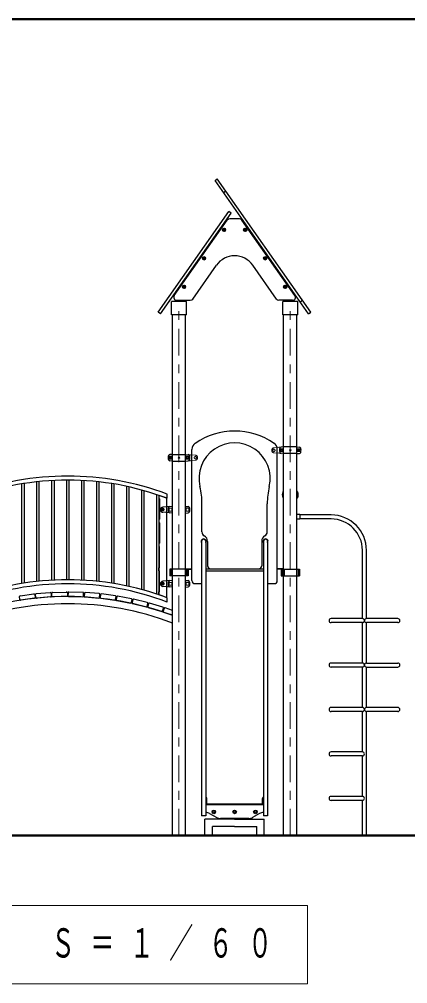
# Model space of a CAD drawing. Units: millimetres on the paper. Extents: x -385 to 0, y -594 to 267.
# Drawn here: x -100.9 to -57.2, y -138.5 to -30 of the extents above; entities that cross this region are included whole.
import ezdxf

# ---------------------------------------------------------------- set-up
doc = ezdxf.new("R2010")
doc.units = ezdxf.units.MM
doc.linetypes.add('USER1', pattern=[4.5, 2.5, -2])
doc.linetypes.add('USER2', pattern=[6, 3, -1, 1, -1])
doc.layers.add('1_60', color=7, linetype='Continuous', lineweight=25)
doc.layers.add('NAKAMURA図枠', color=7, linetype='Continuous', lineweight=13)
doc.styles.add('ＭＳ ゴシック', font='')
doc.styles.get('ＭＳ ゴシック').set_extended_font_data('MS Gothic')

msp = doc.modelspace()

# ---------------------------------------------------------------- linework, layer by layer
at = {"layer": '1_60'}
for p, q in [((-78.878, -48.121), (-78.619, -47.94)), ((-68.363, -63.139), (-78.878, -48.121)), ((-68.103, -62.958), (-78.619, -47.94)), ((-77.922, -49.487), (-77.663, -49.305)), ((-85.246, -62.958), (-77.312, -51.626)), ((-84.987, -63.139), (-77.052, -51.808)), ((-77.052, -51.808), (-77.312, -51.626)), ((-82.078, -61.754), (-83.772, -61.754)), ((-83.772, -63.254), (-83.772, -61.754)), ((-83.342, -61.573), (-83.342, -61.754)), ((-82.508, -61.616), (-82.508, -61.754)), ((-82.078, -63.254), (-82.078, -61.754)), ((-71.271, -63.254), (-71.271, -61.754)), ((-69.578, -61.754), (-71.271, -61.754)), ((-70.841, -61.616), (-70.841, -61.754)), ((-70.008, -61.754), (-70.841, -61.754)), ((-70.008, -61.573), (-70.008, -61.754)), ((-69.578, -63.254), (-69.578, -61.754)), ((-69.319, -61.774), (-69.059, -61.593)), ((-84.987, -63.139), (-85.246, -62.958)), ((-82.078, -63.254), (-83.772, -63.254)), ((-83.667, -121.829), (-83.667, -63.254)), ((-82.182, -121.829), (-82.182, -63.254)), ((-69.578, -63.254), (-71.271, -63.254)), ((-71.167, -121.829), (-71.167, -63.254)), ((-69.682, -121.829), (-69.682, -63.254)), ((-68.363, -63.139), (-68.103, -62.958)), ((-85.175, -83.569), (-85.175, -83.903)), ((-85.15, -83.903), (-85.175, -83.903)), ((-85.1, -83.953), (-85.1, -86.233)), ((-84.717, -85.037), (-84.8, -85.037)), ((-84.717, -85.287), (-84.8, -85.287)), ((-85.175, -86.283), (-85.175, -86.616)), ((-85.15, -86.283), (-85.175, -86.283)), ((-85.15, -86.616), (-85.175, -86.616)), ((-85.1, -86.666), (-85.1, -88.947)), ((-69.365, -85.729), (-69.682, -85.729)), ((-69.365, -85.729), (-69.682, -85.729)), ((-69.365, -86.263), (-69.682, -86.263)), ((-69.365, -86.263), (-69.682, -86.263)), ((-69.365, -85.729), (-69.365, -86.263)), ((-69.365, -85.729), (-69.365, -86.263)), ((-65.842, -85.769), (-69.365, -85.769)), ((-65.842, -86.223), (-69.365, -86.223)), ((-80.378, -88.739), (-80.378, -119.622)), ((-79.925, -88.739), (-79.925, -119.622)), ((-73.425, -88.739), (-73.425, -119.622)), ((-72.971, -88.739), (-72.971, -119.622)), ((-85.175, -88.997), (-85.175, -89.33)), ((-85.15, -88.997), (-85.175, -88.997)), ((-85.15, -89.33), (-85.175, -89.33)), ((-85.1, -91.66), (-85.1, -89.38)), ((-62.318, -97.436), (-62.318, -89.746)), ((-61.865, -97.436), (-61.865, -89.746)), ((-85.175, -92.043), (-85.175, -91.71)), ((-85.15, -91.71), (-85.175, -91.71)), ((-85.15, -92.043), (-85.175, -92.043)), ((-85.1, -94.374), (-85.1, -92.093)), ((-81.895, -91.882), (-83.955, -91.882)), ((-83.955, -91.882), (-83.955, -92.632)), ((-83.817, -91.882), (-83.817, -92.632)), ((-82.229, -91.882), (-82.229, -92.632)), ((-82.182, -91.829), (-81.467, -91.829)), ((-82.182, -91.882), (-81.467, -91.882)), ((-82.073, -91.882), (-82.073, -92.632)), ((-82.024, -91.882), (-82.024, -92.632)), ((-81.895, -91.882), (-81.895, -92.632)), ((-79.925, -91.829), (-73.425, -91.829)), ((-79.925, -92.045), (-73.425, -92.045)), ((-71.167, -91.829), (-71.883, -91.829)), ((-71.167, -91.882), (-71.883, -91.882)), ((-71.455, -91.882), (-69.394, -91.882)), ((-71.455, -91.882), (-71.455, -92.632)), ((-71.325, -91.882), (-71.325, -92.632)), ((-71.276, -91.882), (-71.276, -92.632)), ((-71.12, -91.882), (-71.12, -92.632)), ((-69.533, -91.882), (-69.533, -92.632)), ((-69.394, -91.882), (-69.394, -92.632)), ((-81.895, -92.632), (-83.955, -92.632)), ((-71.455, -92.632), (-69.394, -92.632)), ((-84.717, -93.371), (-84.8, -93.371)), ((-84.717, -93.621), (-84.8, -93.621)), ((-100.808, -95.285), (-100.853, -94.955)), ((-100.781, -94.861), (-99.212, -94.65)), ((-99.145, -95.145), (-100.714, -95.357)), ((-99.118, -94.721), (-99.074, -95.051)), ((-99.012, -95.045), (-99.039, -94.712)), ((-98.962, -94.623), (-97.384, -94.496)), ((-97.344, -94.994), (-98.922, -95.121)), ((-97.294, -94.572), (-97.267, -94.904)), ((-97.205, -94.901), (-97.214, -94.568)), ((-97.133, -94.482), (-95.55, -94.44)), ((-95.537, -94.94), (-97.12, -94.982)), ((-95.465, -94.521), (-95.456, -94.854)), ((-95.385, -94.521), (-95.394, -94.854)), ((-95.313, -94.94), (-93.73, -94.982)), ((-93.717, -94.482), (-95.299, -94.44)), ((-93.644, -94.901), (-93.636, -94.568)), ((-93.556, -94.572), (-93.582, -94.904)), ((-93.506, -94.994), (-91.928, -95.121)), ((-91.888, -94.623), (-93.466, -94.496)), ((-91.838, -95.045), (-91.811, -94.712)), ((-91.732, -94.721), (-91.776, -95.051)), ((-91.705, -95.145), (-90.136, -95.357)), ((-90.069, -94.861), (-91.638, -94.65)), ((-90.042, -95.285), (-89.997, -94.955)), ((-89.918, -94.968), (-89.981, -95.295)), ((-89.914, -95.392), (-88.359, -95.688)), ((-88.265, -95.196), (-89.821, -94.901)), ((-88.261, -95.621), (-88.199, -95.294)), ((-88.121, -95.311), (-88.2, -95.634)), ((-86.482, -95.628), (-88.02, -95.25)), ((-85.175, -94.757), (-85.175, -94.424)), ((-85.15, -94.424), (-85.175, -94.424)), ((-88.139, -95.735), (-86.602, -96.113)), ((-86.501, -96.052), (-86.421, -95.728)), ((-86.344, -95.75), (-86.441, -96.069)), ((-86.386, -96.173), (-84.87, -96.632)), ((-84.725, -96.154), (-86.24, -95.694)), ((-84.766, -96.577), (-84.67, -96.258)), ((-84.594, -96.283), (-84.707, -96.596)), ((-83.667, -96.531), (-84.487, -96.233)), ((-84.658, -96.703), (-83.667, -97.063)), ((-62.318, -97.436), (-65.842, -97.436)), ((-58.342, -97.436), (-61.865, -97.436)), ((-62.318, -97.889), (-65.842, -97.889)), ((-62.318, -102.436), (-62.318, -97.889)), ((-61.865, -102.436), (-61.865, -97.889)), ((-58.342, -97.889), (-61.865, -97.889)), ((-62.318, -102.436), (-65.842, -102.436)), ((-62.318, -102.889), (-65.842, -102.889)), ((-62.318, -107.436), (-62.318, -102.889)), ((-61.865, -102.436), (-58.342, -102.436)), ((-61.865, -107.436), (-61.865, -102.889)), ((-61.865, -102.889), (-58.342, -102.889)), ((-62.318, -107.436), (-65.842, -107.436)), ((-62.318, -107.889), (-65.842, -107.889)), ((-62.318, -112.436), (-62.318, -107.889)), ((-58.342, -107.436), (-61.865, -107.436)), ((-58.342, -107.889), (-61.865, -107.889)), ((-61.865, -121.829), (-61.865, -107.889)), ((-62.318, -112.436), (-65.842, -112.436)), ((-62.318, -112.889), (-65.842, -112.889)), ((-62.318, -117.436), (-62.318, -112.889)), ((-62.318, -117.436), (-65.842, -117.436)), ((-62.318, -117.889), (-65.842, -117.889)), ((-62.318, -121.829), (-62.318, -117.889)), ((-79.925, -119.622), (-80.378, -119.622)), ((-72.971, -119.622), (-73.425, -119.622))]:
    msp.add_line(p, q, dxfattribs=at)
at = {"layer": '1_60', "color": 4}
for p, q in [((-83.451, -61.091), (-77.499, -52.591)), ((-76.123, -52.449), (-77.226, -52.449)), ((-69.898, -61.091), (-75.85, -52.591)), ((-77.858, -53.608), (-77.925, -53.646)), ((-77.925, -53.646), (-77.925, -53.723)), ((-77.858, -53.762), (-77.925, -53.723)), ((-77.792, -53.646), (-77.858, -53.608)), ((-77.792, -53.723), (-77.858, -53.762)), ((-77.792, -53.646), (-77.792, -53.723)), ((-75.491, -53.608), (-75.558, -53.646)), ((-75.558, -53.646), (-75.558, -53.723)), ((-75.491, -53.762), (-75.558, -53.723)), ((-75.425, -53.646), (-75.491, -53.608)), ((-75.425, -53.723), (-75.491, -53.762)), ((-75.425, -53.646), (-75.425, -53.723)), ((-80.105, -56.816), (-80.171, -56.855)), ((-80.171, -56.855), (-80.171, -56.932)), ((-80.105, -56.97), (-80.171, -56.932)), ((-80.038, -56.855), (-80.105, -56.816)), ((-80.038, -56.932), (-80.105, -56.97)), ((-80.038, -56.855), (-80.038, -56.932)), ((-73.245, -56.816), (-73.312, -56.855)), ((-73.312, -56.855), (-73.312, -56.932)), ((-73.245, -56.97), (-73.312, -56.932)), ((-73.178, -56.855), (-73.245, -56.816)), ((-73.178, -56.932), (-73.245, -56.97)), ((-73.178, -56.855), (-73.178, -56.932)), ((-81.379, -61.474), (-78.723, -57.68)), ((-71.971, -61.474), (-74.627, -57.68)), ((-82.351, -60.025), (-82.418, -60.063)), ((-82.418, -60.063), (-82.418, -60.14)), ((-82.351, -60.179), (-82.418, -60.14)), ((-82.285, -60.063), (-82.351, -60.025)), ((-82.285, -60.14), (-82.351, -60.179)), ((-82.285, -60.063), (-82.285, -60.14)), ((-70.998, -60.025), (-71.065, -60.063)), ((-71.065, -60.063), (-71.065, -60.14)), ((-70.998, -60.179), (-71.065, -60.14)), ((-70.932, -60.063), (-70.998, -60.025)), ((-70.932, -60.14), (-70.998, -60.179)), ((-70.932, -60.063), (-70.932, -60.14)), ((-83.178, -61.616), (-81.652, -61.616)), ((-70.171, -61.616), (-71.697, -61.616)), ((-80.008, -121.829), (-80.008, -119.99)), ((-76.675, -119.99), (-80.008, -119.99)), ((-76.675, -119.99), (-73.341, -119.99)), ((-73.341, -121.829), (-73.341, -119.99)), ((-76.675, -120.824), (-79.175, -120.824)), ((-79.175, -121.829), (-79.175, -120.824)), ((-76.675, -120.824), (-74.175, -120.824)), ((-74.175, -121.829), (-74.175, -120.824))]:
    msp.add_line(p, q, dxfattribs=at)
at = {"layer": '1_60', "linetype": 'USER2', "lineweight": 13}
for p, q in [((-82.925, -121.829), (-82.925, -61.829)), ((-70.425, -121.829), (-70.425, -61.829)), ((-84.967, -85.162), (-84.556, -85.162)), ((-84.758, -85.288), (-84.758, -85.028)), ((-84.967, -93.496), (-84.556, -93.496)), ((-84.758, -93.622), (-84.758, -93.361))]:
    msp.add_line(p, q, dxfattribs=at)
at = {"layer": '1_60', "color": 2}
for p, q in [((-71.191, -78.12), (-71.716, -78.166)), ((-69.658, -78.12), (-71.192, -78.12)), ((-69.658, -78.12), (-69.395, -78.143)), ((-83.692, -78.953), (-83.955, -78.976)), ((-83.692, -78.953), (-82.158, -78.953)), ((-82.158, -78.953), (-81.633, -78.999)), ((-71.191, -78.87), (-71.716, -78.824)), ((-69.658, -78.87), (-71.192, -78.87)), ((-69.658, -78.87), (-69.395, -78.847)), ((-83.692, -79.703), (-83.955, -79.68)), ((-83.692, -79.703), (-82.158, -79.703)), ((-82.158, -79.703), (-81.633, -79.658)), ((-100.622, -82.284), (-100.622, -93.491)), ((-100.334, -82.237), (-100.334, -93.445)), ((-98.938, -82.048), (-98.938, -93.259)), ((-98.65, -82.017), (-98.65, -93.228)), ((-97.254, -81.905), (-97.254, -93.118)), ((-96.965, -81.889), (-96.965, -93.102)), ((-95.569, -81.852), (-95.569, -93.065)), ((-95.281, -81.852), (-95.281, -93.065)), ((-93.885, -81.889), (-93.885, -93.102)), ((-93.597, -81.905), (-93.597, -93.118)), ((-92.201, -82.017), (-92.201, -93.228)), ((-91.912, -82.048), (-91.912, -93.259)), ((-90.516, -82.237), (-90.516, -93.445)), ((-90.228, -82.284), (-90.228, -93.491)), ((-88.832, -82.551), (-88.832, -93.754)), ((-88.544, -82.614), (-88.544, -93.816)), ((-87.148, -82.961), (-87.148, -94.158)), ((-86.859, -83.041), (-86.859, -94.237)), ((-85.463, -83.471), (-85.463, -94.661)), ((-84.264, -83.899), (-84.264, -83.415)), ((-71.193, -83.121), (-71.167, -83.121)), ((-69.657, -83.121), (-69.682, -83.121)), ((-85.175, -83.569), (-85.175, -94.757)), ((-84.342, -83.87), (-84.342, -95.053)), ((-71.193, -83.871), (-71.167, -83.871)), ((-69.658, -83.871), (-69.682, -83.871)), ((-83.692, -84.804), (-84.742, -84.889)), ((-83.692, -85.554), (-84.742, -85.47)), ((-82.158, -84.804), (-81.895, -84.827)), ((-82.158, -85.554), (-81.895, -85.531)), ((-83.692, -93.138), (-84.742, -93.222)), ((-82.158, -93.138), (-81.895, -93.161)), ((-83.692, -93.888), (-84.742, -93.803)), ((-82.158, -93.888), (-81.895, -93.865)), ((-84.264, -95.566), (-84.264, -95.082))]:
    msp.add_line(p, q, dxfattribs=at)
at = {"layer": '1_60', "color": 2, "lineweight": 13}
for p, q in [((-83.729, -79.174), (-84.037, -79.174)), ((-84.037, -79.482), (-84.037, -79.174)), ((-82.121, -79.174), (-81.813, -79.174)), ((-81.813, -79.482), (-81.813, -79.174)), ((-71.229, -78.341), (-71.537, -78.341)), ((-71.537, -78.649), (-71.537, -78.341)), ((-71.229, -78.649), (-71.537, -78.649)), ((-69.62, -78.341), (-69.312, -78.341)), ((-69.62, -78.649), (-69.312, -78.649)), ((-69.312, -78.649), (-69.312, -78.341)), ((-83.729, -79.482), (-84.037, -79.482)), ((-82.121, -79.482), (-81.813, -79.482)), ((-83.729, -85.025), (-84.037, -85.025)), ((-84.037, -85.333), (-84.037, -85.025)), ((-83.729, -85.333), (-84.037, -85.333)), ((-82.121, -85.025), (-81.813, -85.025)), ((-82.121, -85.333), (-81.813, -85.333)), ((-81.813, -85.333), (-81.813, -85.025)), ((-83.729, -93.359), (-84.037, -93.359)), ((-84.037, -93.667), (-84.037, -93.359)), ((-83.729, -93.667), (-84.037, -93.667)), ((-82.121, -93.359), (-81.813, -93.359)), ((-82.121, -93.667), (-81.813, -93.667)), ((-81.813, -93.667), (-81.813, -93.359))]:
    msp.add_line(p, q, dxfattribs=at)
at = {"layer": '1_60', "color": 2, "linetype": 'USER1', "lineweight": 13}
for p, q in [((-83.675, -78.97), (-83.675, -79.687)), ((-82.175, -78.97), (-82.175, -79.687)), ((-81.633, -78.999), (-81.108, -79.038)), ((-71.716, -78.166), (-72.242, -78.205)), ((-71.716, -78.824), (-72.242, -78.785)), ((-71.175, -78.137), (-71.175, -78.853)), ((-69.675, -78.137), (-69.675, -78.853)), ((-81.633, -79.658), (-81.108, -79.619))]:
    msp.add_line(p, q, dxfattribs=at)
at = {"layer": '1_60', "color": 21}
for p, q in [((-81.467, -93.162), (-81.467, -78.398)), ((-71.883, -93.162), (-71.883, -78.398)), ((-80.342, -87.68), (-80.342, -84.51)), ((-73.008, -87.68), (-73.008, -84.51)), ((-79.717, -88.739), (-79.717, -91.489)), ((-73.633, -88.739), (-73.633, -91.489)), ((-81.133, -93.495), (-80.378, -93.495)), ((-72.971, -93.495), (-72.216, -93.495))]:
    msp.add_line(p, q, dxfattribs=at)
at = {"layer": '1_60', "color": 94}
for p, q in [((-79.808, -118.246), (-79.808, -117.663)), ((-73.541, -118.246), (-73.541, -117.663)), ((-79.925, -119.249), (-79.897, -119.249)), ((-79.48, -119.361), (-78.684, -119.821)), ((-73.869, -119.361), (-74.666, -119.821)), ((-73.453, -119.249), (-73.425, -119.249)), ((-75.083, -119.933), (-78.267, -119.933))]:
    msp.add_line(p, q, dxfattribs=at)
at = {"layer": '1_60', "color": 70}
for p, q in [((-73.425, -118.329), (-79.925, -118.329)), ((-73.425, -118.399), (-79.925, -118.399)), ((-78.342, -119.929), (-78.342, -119.99)), ((-78.242, -119.933), (-78.242, -119.99)), ((-75.108, -119.933), (-75.108, -119.99)), ((-75.008, -119.929), (-75.008, -119.99))]:
    msp.add_line(p, q, dxfattribs=at)
at = {"layer": '1_60', "lineweight": 50}
msp.add_line((-53.831, -121.829), (-156.722, -121.829), dxfattribs=at)
at = {"layer": '1_60', "lineweight": 13}
for p, q in [((-68.474, -129.714), (-125.274, -129.714)), ((-68.474, -138.514), (-68.474, -129.714)), ((-125.274, -138.514), (-68.474, -138.514))]:
    msp.add_line(p, q, dxfattribs=at)
for centre in [(-77.858, -53.685), (-75.491, -53.685), (-80.105, -56.893), (-73.245, -56.893), (-82.351, -60.102), (-70.998, -60.102)]:
    msp.add_circle(centre, 0.2, dxfattribs=at)
at = {"layer": '1_60', "color": 4}
for centre in [(-77.858, -53.685), (-75.491, -53.685), (-80.105, -56.893), (-73.245, -56.893), (-82.351, -60.102), (-70.998, -60.102)]:
    msp.add_circle(centre, 0.175, dxfattribs=at)
at = {"layer": '1_60', "color": 4, "linetype": 'USER1', "lineweight": 13}
for centre in [(-77.858, -53.685), (-75.491, -53.685), (-80.105, -56.893), (-73.245, -56.893), (-82.351, -60.102), (-70.998, -60.102)]:
    msp.add_circle(centre, 0.104, dxfattribs=at)
at = {"layer": '1_60', "color": 4, "lineweight": 13}
for centre in [(-77.858, -53.685), (-75.491, -53.685), (-80.105, -56.893), (-73.245, -56.893), (-82.351, -60.102), (-70.998, -60.102)]:
    msp.add_circle(centre, 0.0917, dxfattribs=at)
at = {"layer": '1_60', "color": 2, "lineweight": 13}
for centre, radius in [((-83.883, -79.328), 0.154), ((-81.967, -79.328), 0.154), ((-71.383, -78.495), 0.154), ((-71.383, -78.495), 0.0833), ((-70.425, -78.495), 0.0833), ((-69.466, -78.495), 0.154), ((-69.466, -78.495), 0.0833), ((-83.883, -79.328), 0.0833), ((-82.925, -79.328), 0.0833), ((-81.967, -79.328), 0.0833)]:
    msp.add_circle(centre, radius, dxfattribs=at)
at = {"layer": '1_60', "color": 2, "linetype": 'USER1', "lineweight": 13}
for centre in [(-81.092, -79.328), (-72.258, -78.495)]:
    msp.add_circle(centre, 0.125, dxfattribs=at)
at = {"layer": '1_60', "color": 2}
for centre in [(-84.758, -85.179), (-84.758, -93.513)]:
    msp.add_circle(centre, 0.125, dxfattribs=at)
at = {"layer": '1_60', "color": 94}
for centre, radius in [((-79.008, -119.183), 0.2), ((-79.008, -119.183), 0.108), ((-76.675, -119.183), 0.2), ((-76.675, -119.183), 0.108), ((-74.341, -119.183), 0.2), ((-74.341, -119.183), 0.108)]:
    msp.add_circle(centre, radius, dxfattribs=at)
at = {"layer": '1_60'}
for centre, radius, start, end in [((-77.226, -52.782), 0.333, 90, 145), ((-85.15, -83.953), 0.05, 0, 90), ((-84.8, -85.162), 0.125, 90, 270), ((-84.717, -85.162), 0.125, 270, 90), ((-85.15, -86.233), 0.05, 270, 0), ((-85.15, -86.666), 0.05, 0, 90), ((-65.842, -89.746), 3.977, 0, 90), ((-65.842, -89.746), 3.523, 0, 90), ((-85.15, -88.947), 0.05, 270, 0), ((-80.152, -88.739), 0.227, 0, 180), ((-73.198, -88.739), 0.227, 0, 180), ((-85.15, -89.38), 0.05, 0, 90), ((-85.15, -91.66), 0.05, 270, 0), ((-85.15, -92.093), 0.05, 0, 90), ((-85.15, -94.374), 0.05, 270, 0), ((-84.8, -93.496), 0.125, 90, 270), ((-84.717, -93.496), 0.125, 270, 90), ((-95.425, -128.687), 33.738, 69.60496, 110.39504), ((-100.77, -94.944), 0.0833, 97.67308, 187.67308), ((-100.725, -95.274), 0.0833, 187.67308, 277.67308), ((-99.201, -94.732), 0.0833, 7.67308, 97.67308), ((-99.156, -95.063), 0.0833, 277.67308, 7.67308), ((-98.956, -94.706), 0.0833, 94.60385, 184.60385), ((-98.929, -95.038), 0.0833, 184.60385, 274.60385), ((-97.377, -94.579), 0.0833, 4.60385, 94.60385), ((-97.351, -94.911), 0.0833, 274.60385, 4.60385), ((-97.131, -94.565), 0.0833, 91.53462, 181.53462), ((-97.122, -94.899), 0.0833, 181.53462, 271.53461), ((-95.548, -94.523), 0.0833, 1.53462, 91.53462), ((-95.539, -94.856), 0.0833, 271.53461, 1.53462), ((-95.311, -94.856), 0.0833, 178.46538, 268.46539), ((-95.302, -94.523), 0.0833, 88.46538, 178.46538), ((-93.728, -94.899), 0.0833, 268.46539, 358.46539), ((-93.719, -94.565), 0.0833, 358.46539, 88.46539), ((-93.499, -94.911), 0.0833, 175.39615, 265.39615), ((-93.473, -94.579), 0.0833, 85.39615, 175.39615), ((-91.921, -95.038), 0.0833, 265.39615, 355.39615), ((-91.894, -94.706), 0.0833, 355.39615, 85.39615), ((-91.694, -95.063), 0.0833, 172.32692, 262.32692), ((-91.649, -94.732), 0.0833, 82.32692, 172.32692), ((-90.124, -95.274), 0.0833, 262.32692, 352.32692), ((-90.08, -94.944), 0.0833, 352.32692, 82.32692), ((-89.899, -95.311), 0.0833, 169.25769, 259.25769), ((-89.837, -94.983), 0.0833, 79.25769, 169.25769), ((-88.281, -95.278), 0.0833, 349.25769, 79.25769), ((-88.04, -95.331), 0.0833, 76.18846, 166.18846), ((-95.425, -128.687), 32.928, 69.08005, 110.91995), ((-88.343, -95.606), 0.0833, 259.25769, 349.25769), ((-88.12, -95.654), 0.0833, 166.18846, 256.18846), ((-86.582, -96.032), 0.0833, 256.18846, 346.18846), ((-86.502, -95.709), 0.0833, 346.18846, 76.18846), ((-86.361, -96.093), 0.0833, 163.11923, 253.11923), ((-86.265, -95.774), 0.0833, 73.11923, 163.11923), ((-84.846, -96.553), 0.0833, 253.11923, 343.11923), ((-84.749, -96.234), 0.0833, 343.11923, 73.11923), ((-84.515, -96.312), 0.0833, 70.05, 160.05), ((-84.629, -96.625), 0.0833, 160.05, 250.05), ((-65.842, -97.663), 0.227, 90, 270), ((-62.318, -97.663), 0.227, 270, 90), ((-61.865, -97.663), 0.227, 90, 270), ((-58.342, -97.663), 0.227, 270, 90), ((-65.842, -102.663), 0.227, 90, 270), ((-62.318, -102.663), 0.227, 270, 90), ((-61.865, -102.663), 0.227, 90, 270), ((-58.342, -102.663), 0.227, 270, 90), ((-65.842, -107.663), 0.227, 90, 270), ((-62.318, -107.663), 0.227, 270, 90), ((-61.865, -107.663), 0.227, 90, 270), ((-58.342, -107.663), 0.227, 270, 90), ((-65.842, -112.663), 0.227, 90, 270), ((-62.318, -112.663), 0.227, 270, 90), ((-65.842, -117.663), 0.227, 90, 270), ((-62.318, -117.663), 0.227, 270, 90)]:
    msp.add_arc(centre, radius, start, end, dxfattribs=at)
at = {"layer": '1_60', "color": 4}
for centre, radius, start, end in [((-77.226, -52.782), 0.333, 90, 145), ((-76.123, -52.782), 0.333, 35, 90), ((-76.675, -59.114), 2.5, 35, 145), ((-83.178, -61.283), 0.333, 145, 270), ((-81.652, -61.283), 0.333, 270, 325), ((-71.697, -61.283), 0.333, 215, 270), ((-70.171, -61.283), 0.333, 270, 35)]:
    msp.add_arc(centre, radius, start, end, dxfattribs=at)
at = {"layer": '1_60', "color": 21}
for centre, radius, start, end in [((-76.675, -84.117), 7.789, 55.31079, 124.68922), ((-80.633, -78.398), 0.833, 123.36701, 180), ((-76.675, -81.662), 4, 346.64882, 193.35118), ((-72.716, -78.398), 0.833, 0, 56.63299), ((-88.675, -84.51), 8.334, 0, 13.35118), ((-64.675, -84.51), 8.334, 166.64882, 180), ((-79.842, -87.68), 0.5, 180, 241.13426), ((-73.508, -87.68), 0.5, 298.86574, 0), ((-80.152, -88.739), 0.275, 325.51176, 214.48824), ((-80.425, -88.739), 0.708, 0, 61.13426), ((-72.925, -88.739), 0.708, 118.86574, 180), ((-73.198, -88.739), 0.275, 325.51176, 214.48824), ((-79.383, -91.489), 0.333, 180, 270), ((-73.966, -91.489), 0.333, 270, 0), ((-81.133, -93.162), 0.333, 180, 270), ((-72.216, -93.162), 0.333, 270, 0)]:
    msp.add_arc(centre, radius, start, end, dxfattribs=at)
at = {"layer": '1_60', "color": 2, "linetype": 'USER1', "lineweight": 13}
for centre, radius, start, end in [((-71.191, -78.137), 0.0167, 0, 91.98888), ((-82.158, -78.97), 0.0167, 88.01112, 180), ((-81.133, -79.328), 0.291, 275, 85), ((-72.217, -78.495), 0.291, 95, 265), ((-71.191, -78.853), 0.0167, 270, 0), ((-82.158, -79.687), 0.0167, 180, 270)]:
    msp.add_arc(centre, radius, start, end, dxfattribs=at)
at = {"layer": '1_60', "color": 2}
for centre, radius, start, end in [((-83.3, -79.328), 0.833, 163.80375, 196.19625), ((-83.94, -79.142), 0.167, 95, 163.80375), ((-81.91, -79.142), 0.167, 16.19625, 85), ((-82.55, -79.328), 0.833, 343.80375, 16.19625), ((-70.8, -78.495), 0.833, 163.80375, 196.19625), ((-71.44, -78.309), 0.167, 95, 163.80375), ((-71.44, -78.681), 0.167, 196.19625, 265), ((-69.409, -78.309), 0.167, 16.19625, 85), ((-69.409, -78.681), 0.167, 275, 343.80375), ((-70.05, -78.495), 0.833, 343.80375, 16.19625), ((-83.94, -79.514), 0.167, 196.19625, 265), ((-81.91, -79.514), 0.167, 275, 343.80375), ((-95.425, -113.292), 31.894, 69.51658, 110.48342), ((-95.425, -113.292), 31.441, 69.20766, 110.79234), ((-70.382, -83.496), 0.935, 159.19706, 200.80294), ((-71.193, -83.188), 0.0667, 90, 159.19706), ((-69.657, -83.188), 0.0667, 20.80294, 90), ((-70.468, -83.496), 0.935, 339.19706, 20.80294), ((-95.425, -113.292), 31.441, 69.35827, 70.97275), ((-71.193, -83.804), 0.0667, 200.80294, 270), ((-69.657, -83.804), 0.0667, 270, 339.19706), ((-84.717, -85.179), 0.291, 95, 265), ((-83.3, -85.179), 0.833, 163.80375, 196.19625), ((-83.94, -84.993), 0.167, 95, 163.80375), ((-83.94, -85.365), 0.167, 196.19625, 265), ((-81.91, -84.993), 0.167, 16.19625, 85), ((-81.91, -85.365), 0.167, 275, 343.80375), ((-82.55, -85.179), 0.833, 343.80375, 16.19625), ((-95.425, -124.959), 31.894, 69.51658, 110.48342), ((-84.717, -93.513), 0.291, 95, 265), ((-83.3, -93.513), 0.833, 163.80375, 196.19625), ((-83.94, -93.327), 0.167, 95, 163.80375), ((-81.91, -93.327), 0.167, 16.19625, 85), ((-82.55, -93.513), 0.833, 343.80375, 16.19625), ((-95.425, -124.959), 31.441, 69.20766, 110.79234), ((-83.94, -93.699), 0.167, 196.19625, 265), ((-81.91, -93.699), 0.167, 275, 343.80375), ((-95.425, -124.959), 31.894, 69.66475, 71.25337)]:
    msp.add_arc(centre, radius, start, end, dxfattribs=at)
at = {"layer": '1_60', "color": 2, "lineweight": 13}
for centre, start, end in [((-85.863, -79.328), 355.87048, 4.12952), ((-79.987, -79.328), 175.87048, 184.12952), ((-73.363, -78.495), 355.87048, 4.12952), ((-67.487, -78.495), 175.87048, 184.12952), ((-85.863, -85.179), 355.87048, 4.12952), ((-79.987, -85.179), 175.87048, 184.12952), ((-85.863, -93.513), 355.87048, 4.12952), ((-79.987, -93.513), 175.87048, 184.12952)]:
    msp.add_arc(centre, 2.139, start, end, dxfattribs=at)
at = {"layer": '1_60', "color": 94}
for centre, radius, start, end in [((-79.975, -117.663), 0.167, 0, 72.5424), ((-79.892, -118.246), 0.0833, 270, 0), ((-73.375, -117.663), 0.167, 107.4576, 180), ((-73.458, -118.246), 0.0833, 180, 270), ((-79.897, -120.083), 0.833, 60, 90), ((-73.453, -120.083), 0.833, 90, 120), ((-78.267, -119.099), 0.833, 240, 270), ((-75.083, -119.099), 0.833, 270, 300)]:
    msp.add_arc(centre, radius, start, end, dxfattribs=at)
at = {"layer": 'NAKAMURA図枠', "lineweight": 50}
msp.add_line((0, -30), (-385, -30), dxfattribs=at)

# ---------------------------------------------------------------- texts
at = {"layer": '1_60', "insert": (-123.874, -134.114), "char_height": 3.299, "attachment_point": 4, "style": 'ＭＳ ゴシック'}
msp.add_mtext('\\T1.64;\\W0.6;Ｄ視立面図\u3000Ｓ＝１／６０', dxfattribs=at)

doc.saveas('drawing.dxf')
